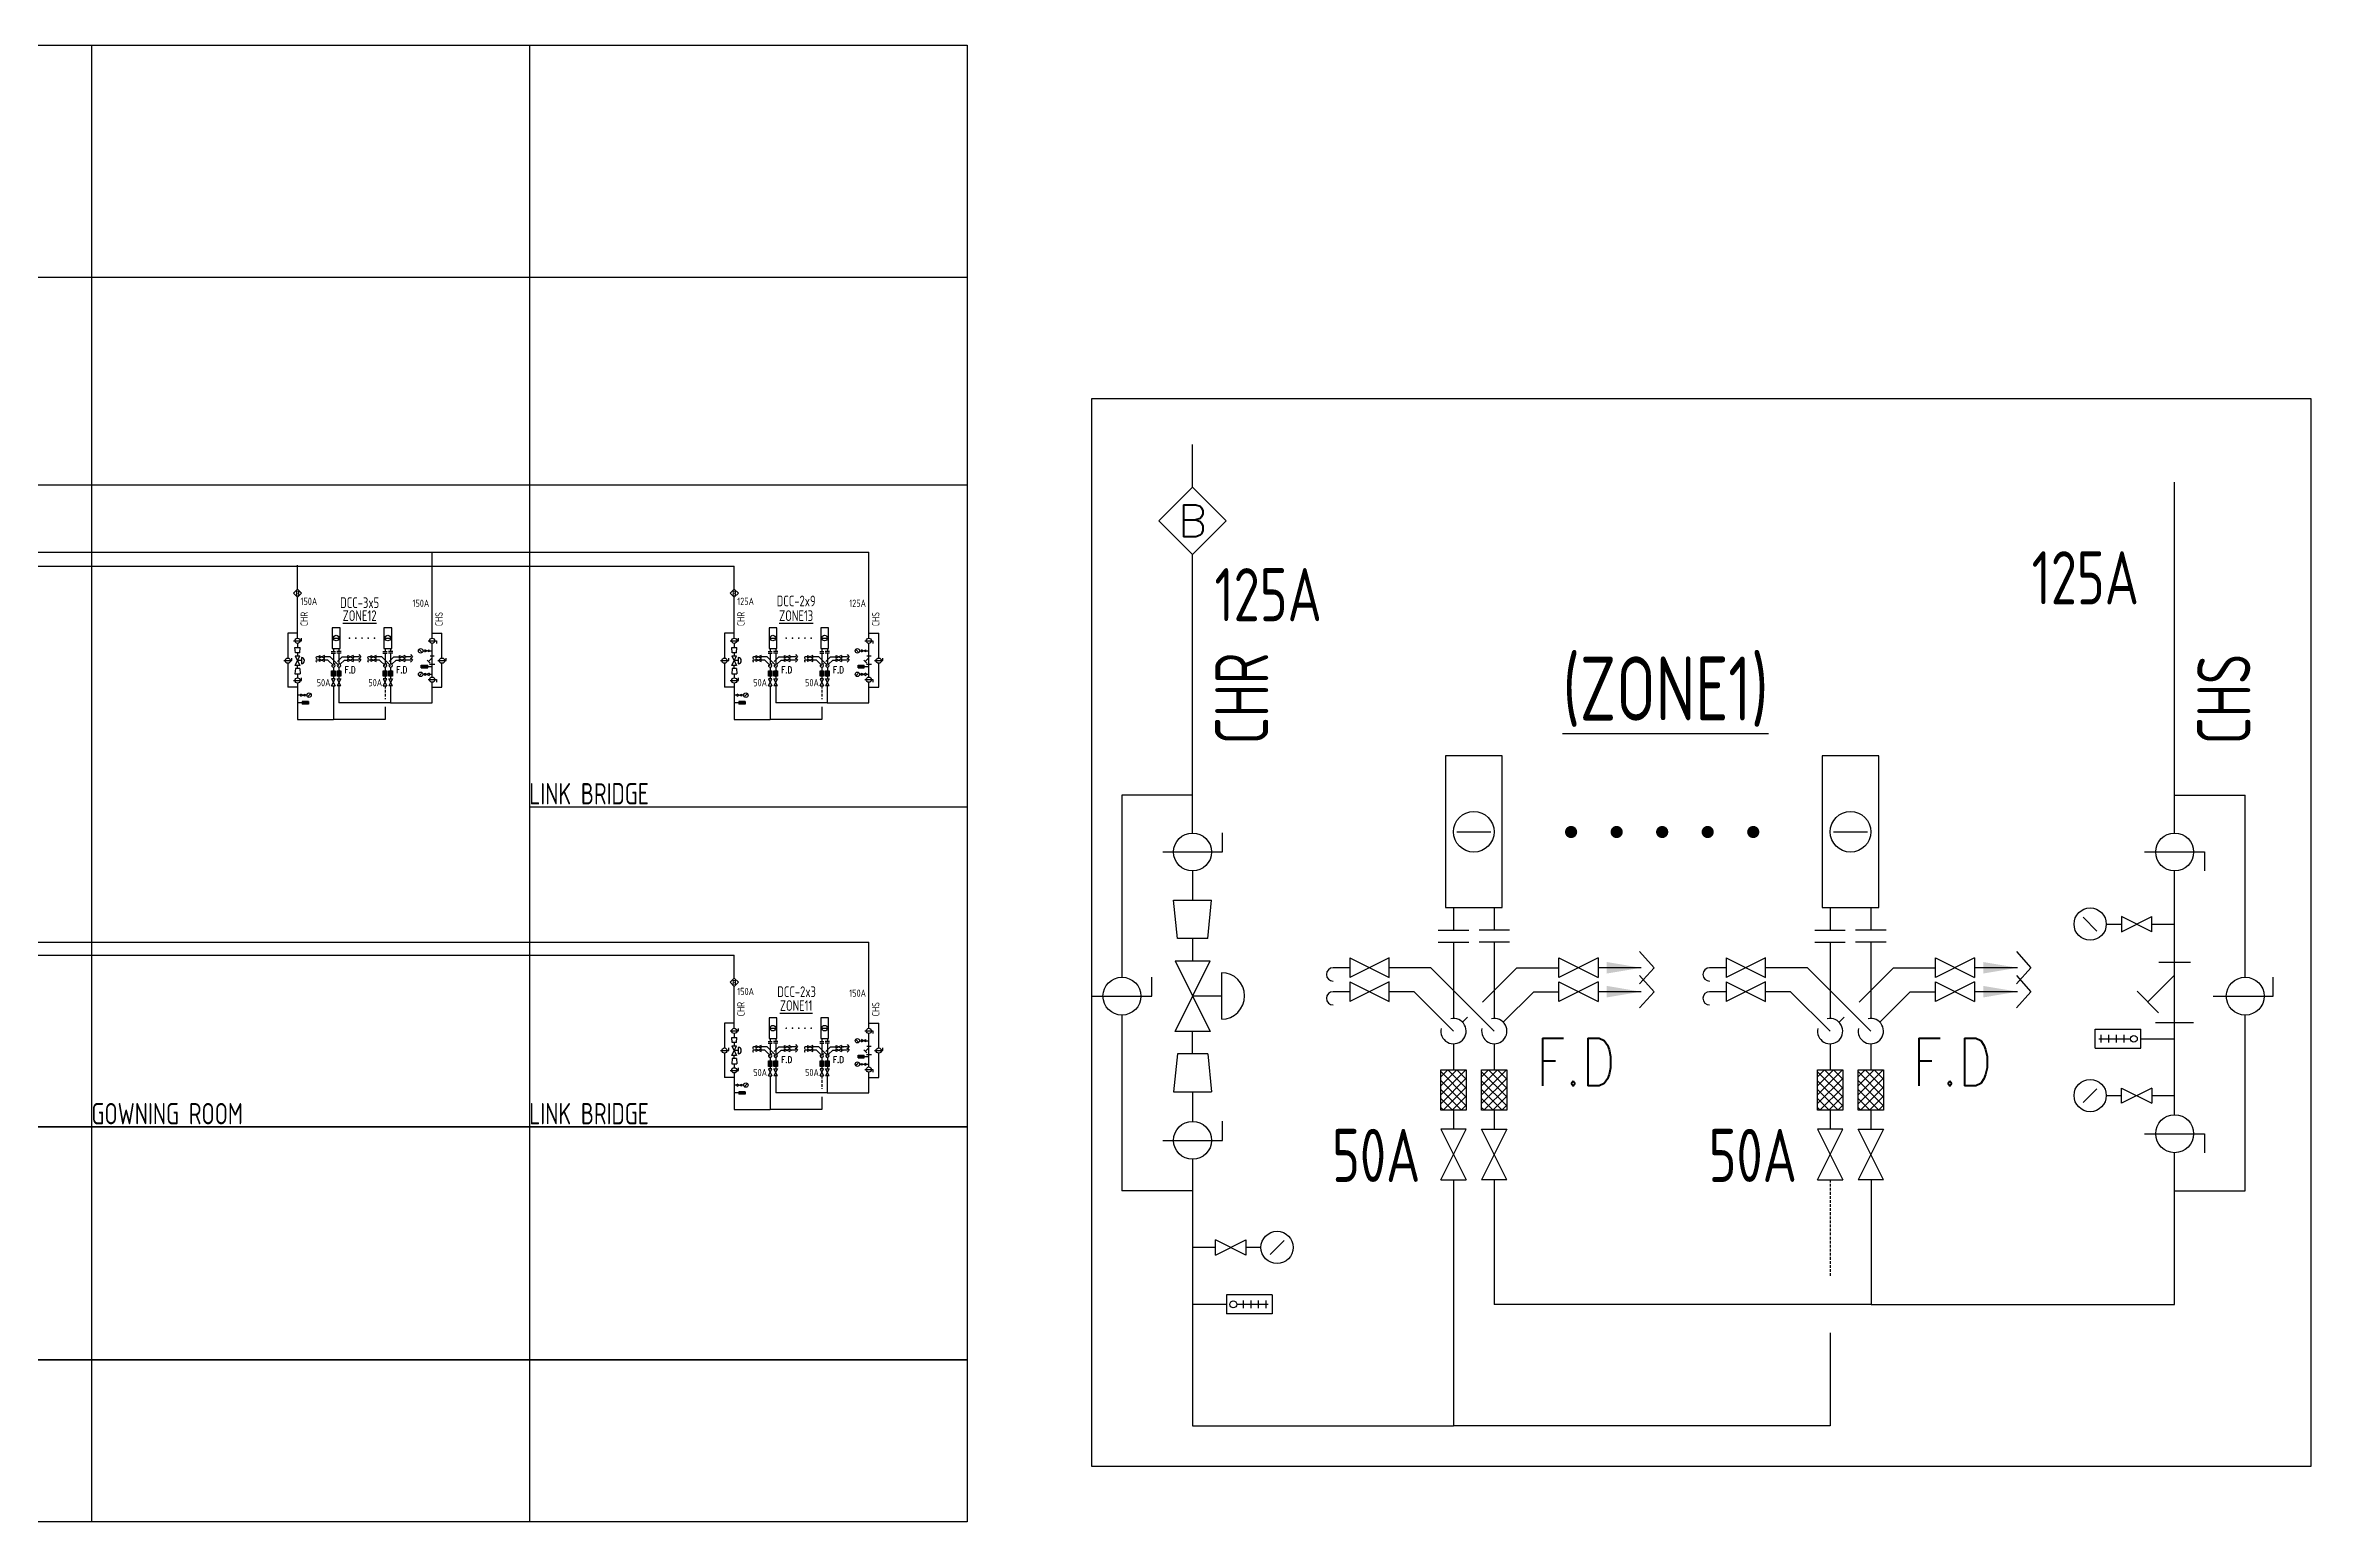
# Model space of a CAD drawing. Header units: millimetres. Extents: x 4930 to 7168, y 215 to 908.
# Drawn here: x 6106 to 7168, y 215 to 908 of the extents above; entities that cross this region are included whole.
import ezdxf
from ezdxf.enums import TextEntityAlignment as Align

# ---------------------------------------------------------------- set-up
doc = ezdxf.new("R2010")
doc.units = ezdxf.units.MM
doc.linetypes.add('HIDDEN', pattern=[9.525, 6.35, -3.175])
doc.linetypes.add('HIDDEN2', pattern=[0.1875, 0.125, -0.0625])
for name, color, linetype in [('0-CHR-中溫', 30, 'Continuous'), ('0-CHS-中溫', 3, 'Continuous'), ('A-DETL-01', 1, 'Continuous'), ('M-CEQPM-TEXT', 3, 'Continuous'), ('M-CPIPE-TEXT', 3, 'Continuous'), ('M-CPIPE-VAVE', 2, 'Continuous'), ('M-CWTR-PIPE', 130, 'Continuous'), ('M-HVAC-CMAH', 3, 'Continuous'), ('M-PIPE-CHWR20', 110, 'Continuous'), ('U-PCW-VALVE', 2, 'Continuous')]:
    doc.layers.add(name, color=color, linetype=linetype)
doc.styles.add('AA-TXT', font='isocp.shx', dxfattribs={"bigfont": 'chineset.shx'})
doc.styles.add('STDTEXT', font='simplex.shx', dxfattribs={"bigfont": 'china.shx'})

# ---------------------------------------------------------------- blocks, each defined once
blk = doc.blocks.new('DIM3')
blk.add_solid([(40, -6.7), (40, 6.7), (0, 0)])
blk = doc.blocks.new('DCC PIPE')
at = {"layer": 'U-PCW-VALVE'}
h = blk.add_hatch(dxfattribs=at)
h.set_pattern_fill('ANSI37', color=256, scale=2.66144, angle=90, style=0)
h.set_pattern_definition([(135, (188.80367, -130.49455), (-0.2352403, -0.2352403), []), (225, (188.80367, -130.49455), (0.2352403, -0.2352403), [])])
h.paths.add_polyline_path([(-0.67, 3.67), (-0.67, 5.8), (0.67, 5.8), (0.67, 3.67)])
h = blk.add_hatch(dxfattribs=at)
h.set_pattern_fill('ANSI37', color=256, scale=2.66144, angle=90, style=0)
h.set_pattern_definition([(135, (190.9487, -130.49455), (-0.2352403, -0.2352403), []), (225, (190.9487, -130.49455), (0.2352403, -0.2352403), [])])
h.paths.add_polyline_path([(1.48, 3.67), (1.48, 5.8), (2.81, 5.8), (2.81, 3.67)])
h = blk.add_hatch(dxfattribs=at)
h.set_pattern_fill('ANSI37', color=256, scale=2.66144, angle=90, style=0)
h.set_pattern_definition([(135, (208.65864, -130.49455), (-0.2352403, -0.2352403), []), (225, (208.65864, -130.49455), (0.2352403, -0.2352403), [])])
h.paths.add_polyline_path([(19.19, 3.67), (19.19, 5.8), (20.52, 5.8), (20.52, 3.67)])
h = blk.add_hatch(dxfattribs=at)
h.set_pattern_fill('ANSI37', color=256, scale=2.66144, angle=90, style=0)
h.set_pattern_definition([(135, (210.80367, -130.49455), (-0.2352403, -0.2352403), []), (225, (210.80367, -130.49455), (0.2352403, -0.2352403), [])])
h.paths.add_polyline_path([(21.33, 3.67), (21.33, 5.8), (22.67, 5.8), (22.67, 3.67)])
at = {"layer": '0-CHR-中溫', "ltscale": 1000}
for p, q in [((0, 12.53), (0, 8.51)), ((19.85, 12.53), (19.85, 8.51)), ((0, 7.18), (0, 5.8)), ((19.85, 7.18), (19.85, 5.8)), ((0, 3.67), (0, 2.67)), ((19.85, 3.67), (19.85, 2.67))]:
    blk.add_line(p, q, dxfattribs=at)
for centre in [(0, 7.84), (19.85, 7.84)]:
    blk.add_arc(centre, 0.667, 167.3219, 102.6781, dxfattribs=at)
at = {"layer": '0-CHS-中溫', "ltscale": 1000}
for p, q in [((2.15, 12.53), (2.15, 8.51)), ((22, 12.53), (22, 8.51)), ((2.15, 7.18), (2.15, 5.8)), ((22, 7.18), (22, 5.8)), ((2.15, 3.67), (2.15, 2.67)), ((22, 3.67), (22, 2.67))]:
    blk.add_line(p, q, dxfattribs=at)
for centre in [(2.15, 7.84), (22, 7.84)]:
    blk.add_arc(centre, 0.667, 167.3219, 102.6781, dxfattribs=at)
at = {"layer": 'M-CPIPE-VAVE'}
for p, q in [((9.81, 12.03), (10.58, 11.18)), ((29.67, 12.03), (30.44, 11.18)), ((-5.47, 11.18), (-6.35, 11.18)), ((-3.4, 11.7), (-5.47, 10.66)), ((-5.47, 11.7), (-3.4, 10.66)), ((-5.47, 11.7), (-5.47, 10.66)), ((-3.4, 10.66), (-3.4, 11.7)), ((-1.19, 11.18), (-3.4, 11.18)), ((2.15, 7.84), (-1.19, 11.18)), ((1.53, 9.37), (3.34, 11.18)), ((3.34, 11.18), (5.55, 11.18)), ((5.55, 10.66), (5.55, 11.7)), ((7.62, 11.7), (5.55, 10.66)), ((5.55, 11.7), (7.62, 10.66)), ((7.62, 11.7), (7.62, 10.66)), ((9.89, 11.18), (7.62, 11.18)), ((9.81, 10.33), (10.58, 11.18)), ((9.81, 10.77), (10.58, 9.92)), ((14.38, 11.18), (13.5, 11.18)), ((16.45, 11.7), (14.38, 10.66)), ((14.38, 11.7), (16.45, 10.66)), ((14.38, 11.7), (14.38, 10.66)), ((16.45, 10.66), (16.45, 11.7)), ((18.66, 11.18), (16.45, 11.18)), ((22, 7.84), (18.66, 11.18)), ((21.38, 9.37), (23.19, 11.18)), ((23.19, 11.18), (25.4, 11.18)), ((25.4, 10.66), (25.4, 11.7)), ((27.47, 11.7), (25.4, 10.66)), ((25.4, 11.7), (27.47, 10.66)), ((27.47, 11.7), (27.47, 10.66)), ((29.74, 11.18), (27.47, 11.18)), ((29.67, 10.33), (30.44, 11.18)), ((29.67, 10.77), (30.44, 9.92)), ((-5.47, 9.92), (-6.35, 9.92)), ((-3.4, 10.44), (-5.47, 9.41)), ((-5.47, 10.44), (-3.4, 9.41)), ((-5.47, 10.44), (-5.47, 9.41)), ((-3.4, 9.41), (-3.4, 10.44)), ((-2.08, 9.92), (-3.4, 9.92)), ((0, 7.84), (-2.08, 9.92)), ((2.62, 8.31), (4.23, 9.92)), ((4.23, 9.92), (5.55, 9.92)), ((5.55, 9.41), (5.55, 10.44)), ((7.62, 10.44), (5.55, 9.41)), ((5.55, 10.44), (7.62, 9.41)), ((7.62, 10.44), (7.62, 9.41)), ((9.89, 9.92), (7.62, 9.92)), ((9.81, 9.07), (10.58, 9.92)), ((14.38, 9.92), (13.5, 9.92)), ((16.45, 10.44), (14.38, 9.41)), ((14.38, 10.44), (16.45, 9.41)), ((14.38, 10.44), (14.38, 9.41)), ((16.45, 9.41), (16.45, 10.44)), ((17.77, 9.92), (16.45, 9.92)), ((19.85, 7.84), (17.77, 9.92)), ((22.47, 8.31), (24.08, 9.92)), ((24.08, 9.92), (25.4, 9.92)), ((25.4, 9.41), (25.4, 10.44)), ((27.47, 10.44), (25.4, 9.41)), ((25.4, 10.44), (27.47, 9.41)), ((27.47, 10.44), (27.47, 9.41)), ((29.74, 9.92), (27.47, 9.92)), ((29.67, 9.07), (30.44, 9.92)), ((0.47, 8.31), (0.74, 8.58)), ((20.33, 8.31), (20.59, 8.58))]:
    blk.add_line(p, q, dxfattribs=at)
for centre in [(-6.35, 10.83), (13.5, 10.83), (-6.35, 9.57), (13.5, 9.57)]:
    blk.add_arc(centre, 0.35, 90, 270, dxfattribs=at)
at = {"layer": 'M-CWTR-PIPE'}
for p, q in [((0.18, 18.35), (1.96, 18.35)), ((20.04, 18.35), (21.82, 18.35)), ((0, 14.35), (0, 13.17)), ((2.15, 14.35), (2.15, 13.17)), ((19.85, 14.35), (19.85, 13.17)), ((22, 14.35), (22, 13.17)), ((-0.8, 13.17), (0.8, 13.17)), ((2.95, 13.17), (1.35, 13.17)), ((19.05, 13.17), (20.65, 13.17)), ((22.8, 13.17), (21.2, 13.17))]:
    blk.add_line(p, q, dxfattribs=at)
for points in [[(2.57, 14.35), (2.57, 22.35), (-0.43, 22.35), (-0.43, 14.35)], [(22.43, 14.35), (22.43, 22.35), (19.43, 22.35), (19.43, 14.35)]]:
    blk.add_lwpolyline(points, close=True, dxfattribs=at)
for centre in [(1.07, 18.35), (20.93, 18.35)]:
    blk.add_circle(centre, 1.07, dxfattribs=at)
at = {"layer": 'M-HVAC-CMAH', "const_width": 0.32}
for points in [[(6.36, 18.34, 1), (6.04, 18.34, 1)], [(8.76, 18.34, 1), (8.44, 18.34, 1)], [(11.16, 18.34, 1), (10.84, 18.34, 1)], [(13.56, 18.34, 1), (13.24, 18.34, 1)], [(15.96, 18.34, 1), (15.64, 18.34, 1)]]:
    blk.add_lwpolyline(points, format="xyb", close=True, dxfattribs=at)
at = {"layer": 'U-PCW-VALVE'}
for p, q in [((-0.8, 12.53), (0.8, 12.53)), ((2.95, 12.53), (1.35, 12.53)), ((19.05, 12.53), (20.65, 12.53)), ((22.8, 12.53), (21.2, 12.53)), ((-0.67, 5.8), (0.67, 5.8)), ((-0.67, 3.67), (-0.67, 5.8)), ((0.67, 5.8), (0.67, 3.67)), ((1.48, 5.8), (2.81, 5.8)), ((1.48, 3.67), (1.48, 5.8)), ((2.81, 5.8), (2.81, 3.67)), ((19.19, 5.8), (20.52, 5.8)), ((19.19, 3.67), (19.19, 5.8)), ((20.52, 5.8), (20.52, 3.67)), ((21.33, 5.8), (22.67, 5.8)), ((21.33, 3.67), (21.33, 5.8)), ((22.67, 5.8), (22.67, 3.67)), ((0.67, 3.67), (-0.67, 3.67)), ((2.81, 3.67), (1.48, 3.67)), ((20.52, 3.67), (19.19, 3.67)), ((22.67, 3.67), (21.33, 3.67)), ((0.67, 2.67), (-0.67, 2.67)), ((-0.67, 0), (0.67, 2.67)), ((-0.67, 2.67), (0.67, 0)), ((1.48, 2.67), (2.81, 2.67)), ((2.81, 2.67), (1.48, 0)), ((2.81, 0), (1.48, 2.67)), ((20.52, 2.67), (19.19, 2.67)), ((19.19, 2.67), (20.52, 0)), ((19.19, 0), (20.52, 2.67)), ((21.33, 2.67), (22.67, 2.67)), ((22.67, 0), (21.33, 2.67)), ((22.67, 2.67), (21.33, 0)), ((-0.67, 0), (0.67, 0)), ((2.81, 0), (1.48, 0)), ((19.19, 0), (20.52, 0)), ((22.67, 0), (21.33, 0))]:
    blk.add_line(p, q, dxfattribs=at)
at = {"layer": 'M-CPIPE-VAVE', "linetype": 'HIDDEN2', "xscale": -0.04545454545450411, "yscale": 0.04545454545450411, "zscale": 0.045454545454545}
for p in [(9.89, 11.18), (29.74, 11.18), (9.89, 9.92), (29.74, 9.92)]:
    blk.add_blockref('DIM3', p, dxfattribs=at)

msp = doc.modelspace()

# ---------------------------------------------------------------- linework, layer by layer
msp.add_lwpolyline([(6596.4, 742), (7167.7, 742), (7167.7, 241.2), (6596.4, 241.2)], close=True)
at = {"layer": '0-CHR-中溫', "ltscale": 1000}
for p, q in [((6643.6, 700.5), (6643.6, 720.5)), ((6643.6, 538), (6643.6, 668.9)), ((5183, 663.4), (6428.8, 663.4)), ((6224.1, 652.6), (6224.1, 663.9)), ((6428.8, 652.6), (6428.8, 663.4)), ((6224.1, 629.5), (6224.1, 648.8)), ((6428.8, 629.5), (6428.8, 648.8)), ((6219.5, 632), (6219.5, 620.3)), ((6224.1, 632), (6219.5, 632)), ((6224.1, 627.1), (6224.1, 625.3)), ((6424.2, 632), (6424.2, 620.3)), ((6428.8, 632), (6424.2, 632)), ((6428.8, 627.1), (6428.8, 625.3)), ((6219.5, 617.9), (6219.5, 606.6)), ((6224.1, 622.8), (6224.1, 621.4)), ((6224.1, 615.4), (6224.1, 616.8)), ((6424.2, 617.9), (6424.2, 606.6)), ((6428.8, 622.8), (6428.8, 621.4)), ((6428.8, 615.4), (6428.8, 616.8)), ((6224.1, 606.6), (6219.5, 606.6)), ((6224.1, 612.9), (6224.1, 611)), ((6224.1, 608.6), (6224.1, 591.5)), ((6240.9, 607.3), (6240.9, 591.5)), ((6428.8, 606.6), (6424.2, 606.6)), ((6428.8, 612.9), (6428.8, 611)), ((6428.8, 608.6), (6428.8, 591.5)), ((6445.6, 607.3), (6445.6, 591.5)), ((6265.1, 597.4), (6265.1, 591.5)), ((6469.8, 597.4), (6469.8, 591.5)), ((6224.1, 591.5), (6240.9, 591.5)), ((6265.1, 591.5), (6240.9, 591.5)), ((6428.8, 591.5), (6445.6, 591.5)), ((6469.8, 591.5), (6445.6, 591.5)), ((6610.5, 556.1), (6610.5, 470.7)), ((6643.6, 556.1), (6610.5, 556.1)), ((6643.6, 520.5), (6643.6, 506.8)), ((6643.6, 488.9), (6643.6, 478.3)), ((5164, 481.1), (6428.8, 481)), ((6428.8, 470.3), (6428.8, 481)), ((6428.8, 446.7), (6428.8, 466.4)), ((6424.2, 449.2), (6424.2, 437.5)), ((6428.8, 449.2), (6424.2, 449.2)), ((6610.5, 452.9), (6610.5, 370.6)), ((6428.8, 444.3), (6428.8, 442.4)), ((6428.8, 440), (6428.8, 438.5)), ((6643.6, 434.7), (6643.6, 445.3)), ((6424.2, 435), (6424.2, 423.7)), ((6428.8, 432.5), (6428.8, 434)), ((6428.8, 430.1), (6428.8, 428.2)), ((6428.8, 425.8), (6428.8, 408.6)), ((6428.8, 423.7), (6424.2, 423.7)), ((6445.6, 424.4), (6445.6, 408.6)), ((6469.8, 414.6), (6469.8, 408.6)), ((6643.6, 416.9), (6643.6, 403.1)), ((6428.8, 408.6), (6445.6, 408.6)), ((6469.8, 408.6), (6445.6, 408.6)), ((6643.6, 385.4), (6643.6, 260.4)), ((6765.9, 375.7), (6765.9, 260.4)), ((6643.6, 370.6), (6610.5, 370.6)), ((6942.5, 303.9), (6942.5, 260.4)), ((6643.6, 260.4), (6765.9, 260.4)), ((6942.5, 260.4), (6765.9, 260.4))]:
    msp.add_line(p, q, dxfattribs=at)
at = {"layer": '0-CHR-中溫'}
for p, q in [((6627.8, 684.7), (6643.6, 700.5)), ((6643.6, 700.5), (6659.4, 684.7)), ((6627.8, 684.7), (6643.6, 668.9)), ((6659.4, 684.7), (6643.6, 668.9)), ((6222.2, 650.7), (6224.1, 652.6)), ((6222.2, 650.7), (6224.1, 648.8)), ((6224.1, 652.6), (6226, 650.7)), ((6226, 650.7), (6224.1, 648.8)), ((6426.9, 650.7), (6428.8, 652.6)), ((6426.9, 650.7), (6428.8, 648.8)), ((6428.8, 652.6), (6430.7, 650.7)), ((6430.7, 650.7), (6428.8, 648.8)), ((6426.9, 468.3), (6428.8, 470.3)), ((6426.9, 468.3), (6428.8, 466.4)), ((6428.8, 470.3), (6430.7, 468.3)), ((6430.7, 468.3), (6428.8, 466.4))]:
    msp.add_line(p, q, dxfattribs=at)
at = {"layer": '0-CHS-中溫', "ltscale": 1000}
for p, q in [((7103.9, 538.3), (7103.9, 702.8)), ((5173.4, 669.9), (6491.9, 669.9)), ((6287.2, 629.6), (6287.2, 669.9)), ((6491.9, 629.6), (6491.9, 669.9)), ((6287.2, 632), (6291.8, 632)), ((6287.2, 611.5), (6287.2, 627.1)), ((6291.8, 620.3), (6291.8, 632)), ((6491.9, 632), (6496.5, 632)), ((6491.9, 611.5), (6491.9, 627.1)), ((6496.5, 620.3), (6496.5, 632)), ((6291.8, 606.6), (6291.8, 617.9)), ((6496.5, 606.6), (6496.5, 617.9)), ((6243.5, 607.3), (6243.5, 599.3)), ((6267.7, 607.3), (6267.7, 599.3)), ((6287.2, 599.3), (6287.2, 609)), ((6287.2, 606.6), (6291.8, 606.6)), ((6448.2, 607.3), (6448.2, 599.3)), ((6472.4, 607.3), (6472.4, 599.3)), ((6491.9, 599.3), (6491.9, 609)), ((6491.9, 606.6), (6496.5, 606.6)), ((6267.7, 599.3), (6243.5, 599.3)), ((6267.7, 599.3), (6287.2, 599.3)), ((6472.4, 599.3), (6448.2, 599.3)), ((6472.4, 599.3), (6491.9, 599.3)), ((7103.9, 556.1), (7137, 556.1)), ((7137, 470.7), (7137, 556.1)), ((7103.9, 406.2), (7103.9, 520.5)), ((5085.4, 487.1), (6491.9, 487.1)), ((6491.9, 446.7), (6491.9, 487.1)), ((6491.9, 449.2), (6496.5, 449.2)), ((6496.5, 437.5), (6496.5, 449.2)), ((7137, 370.6), (7137, 452.9)), ((6491.9, 428.6), (6491.9, 444.3)), ((6491.9, 416.4), (6491.9, 426.2)), ((6496.5, 423.7), (6496.5, 435)), ((6448.2, 424.4), (6448.2, 416.4)), ((6472.4, 416.4), (6448.2, 416.4)), ((6472.4, 424.4), (6472.4, 416.4)), ((6472.4, 416.4), (6491.9, 416.4)), ((6491.9, 423.7), (6496.5, 423.7)), ((7103.9, 317.3), (7103.9, 388.4)), ((6785, 375.7), (6785, 317.3)), ((6961.6, 375.7), (6961.6, 317.3)), ((7103.9, 370.6), (7137, 370.6)), ((6961.6, 317.3), (6785, 317.3)), ((6961.6, 317.3), (7103.9, 317.3))]:
    msp.add_line(p, q, dxfattribs=at)
at = {"layer": 'A-DETL-01', "linetype": 'Continuous'}
for p, q in [((5155.8, 907.6), (6538, 907.6)), ((6127.6, 907.6), (6127.6, 215.4)), ((6332.8, 907.6), (6332.8, 215.4)), ((6538, 907.6), (6538, 215.4)), ((5154.3, 798.9), (6538, 798.9)), ((5154.2, 701.6), (6538, 701.6)), ((6332.8, 550.6), (6538, 550.6)), ((5153.6, 400.6), (6538, 400.6)), ((6538, 400.6), (5253.3, 400.6)), ((5154.6, 291.3), (6538, 291.3)), ((6538, 291.3), (5252.9, 291.3)), ((6538, 215.4), (5252.9, 215.4))]:
    msp.add_line(p, q, dxfattribs=at)
at = {"layer": 'M-PIPE-CHWR20', "ltscale": 0.1}
for p, q in [((6223.1, 622.8), (6222.9, 625.3)), ((6222.9, 625.3), (6225.3, 625.3)), ((6225.1, 622.8), (6223.1, 622.8)), ((6225.1, 622.8), (6225.3, 625.3)), ((6427.8, 622.8), (6427.6, 625.3)), ((6427.6, 625.3), (6430, 625.3)), ((6429.8, 622.8), (6427.8, 622.8)), ((6429.8, 622.8), (6430, 625.3)), ((6223.1, 615.4), (6222.9, 612.9)), ((6222.9, 612.9), (6225.3, 612.9)), ((6225.1, 615.4), (6223.1, 615.4)), ((6225.1, 615.4), (6225.3, 612.9)), ((6427.8, 615.4), (6427.6, 612.9)), ((6427.6, 612.9), (6430, 612.9)), ((6429.8, 615.4), (6427.8, 615.4)), ((6429.8, 615.4), (6430, 612.9)), ((6636.5, 488.9), (6634.7, 506.8)), ((6634.7, 506.8), (6652.5, 506.8)), ((6650.7, 488.9), (6652.5, 506.8)), ((6650.7, 488.9), (6636.5, 488.9)), ((6427.8, 440), (6427.6, 442.4)), ((6427.6, 442.4), (6430, 442.4)), ((6429.8, 440), (6427.8, 440)), ((6429.8, 440), (6430, 442.4)), ((6427.8, 432.5), (6427.6, 430.1)), ((6427.6, 430.1), (6430, 430.1)), ((6429.8, 432.5), (6427.8, 432.5)), ((6429.8, 432.5), (6430, 430.1)), ((6636.5, 434.7), (6634.7, 416.9)), ((6650.7, 434.7), (6636.5, 434.7)), ((6650.7, 434.7), (6652.5, 416.9)), ((6634.7, 416.9), (6652.5, 416.9))]:
    msp.add_line(p, q, dxfattribs=at)
at = {"layer": 'M-PIPE-CHWR20', "linetype": 'HIDDEN', "ltscale": 0.2}
for p, q in [((6265.1, 607.3), (6265.1, 601.1)), ((6469.8, 607.3), (6469.8, 601.1)), ((6469.8, 424.4), (6469.8, 418.3)), ((6942.5, 375.7), (6942.5, 330.6))]:
    msp.add_line(p, q, dxfattribs=at)
at = {"layer": 'U-PCW-VALVE'}
for p, q in [((6222.2, 628.4), (6226, 628.4)), ((6226, 628.4), (6226, 629.6)), ((6285.3, 628.4), (6289.2, 628.4)), ((6289.2, 628.4), (6289.2, 627.1)), ((6426.9, 628.4), (6430.7, 628.4)), ((6430.7, 628.4), (6430.7, 629.6)), ((6490, 628.4), (6493.8, 628.4)), ((6493.8, 628.4), (6493.8, 627.1)), ((6217.6, 619.1), (6221.5, 619.1)), ((6221.5, 619.1), (6221.5, 620.3)), ((6223, 621.4), (6225.2, 621.4)), ((6223, 616.8), (6225.2, 621.4)), ((6223, 621.4), (6225.2, 616.8)), ((6225.2, 616.8), (6223, 616.8)), ((6225.9, 619.1), (6224.1, 619.1)), ((6225.9, 620.6), (6225.9, 617.6)), ((6282.2, 623.3), (6281.3, 624.2)), ((6282.1, 615.7), (6282.1, 617)), ((6282.1, 615.7), (6282.1, 617)), ((6282.1, 617), (6285.1, 617)), ((6282.1, 617), (6285.1, 617)), ((6282.4, 616.4), (6284.4, 616.4)), ((6282.4, 616.4), (6284.4, 616.4)), ((6282.5, 616.1), (6282.5, 616.6)), ((6282.5, 616.1), (6282.5, 616.6)), ((6282.8, 623.7), (6283.8, 623.7)), ((6283, 616.1), (6283, 616.6)), ((6283, 616.1), (6283, 616.6)), ((6283.5, 616.1), (6283.5, 616.6)), ((6283.5, 616.1), (6283.5, 616.6)), ((6283.8, 624.2), (6283.8, 623.2)), ((6285.8, 623.2), (6283.8, 624.2)), ((6283.8, 623.2), (6285.8, 624.2)), ((6284, 616.1), (6284, 616.6)), ((6284, 616.1), (6284, 616.6)), ((6284.8, 619.4), (6286.2, 618)), ((6284.8, 619.4), (6286.2, 618)), ((6285.1, 615.7), (6285.1, 617)), ((6285.1, 615.7), (6285.1, 617)), ((6285.1, 616.4), (6287.2, 616.4)), ((6285.1, 616.4), (6287.2, 616.4)), ((6287.2, 620.4), (6285.5, 618.7)), ((6285.8, 623.2), (6285.8, 624.2)), ((6285.8, 623.7), (6287.2, 623.7)), ((6286, 617.4), (6288.4, 617.4)), ((6286.2, 621.3), (6288.2, 621.3)), ((6286.2, 617.4), (6288.2, 617.4)), ((6289.8, 619.1), (6293.7, 619.1)), ((6293.7, 619.1), (6293.7, 620.3)), ((6422.3, 619.1), (6426.2, 619.1)), ((6426.2, 619.1), (6426.2, 620.3)), ((6427.6, 621.4), (6429.9, 621.4)), ((6427.6, 616.8), (6429.9, 621.4)), ((6427.6, 621.4), (6429.9, 616.8)), ((6429.9, 616.8), (6427.6, 616.8)), ((6430.6, 619.1), (6428.8, 619.1)), ((6430.6, 620.6), (6430.6, 617.6)), ((6486.9, 623.3), (6486, 624.2)), ((6486.8, 615.7), (6486.8, 617)), ((6486.8, 615.7), (6486.8, 617)), ((6486.8, 617), (6489.7, 617)), ((6486.8, 617), (6489.7, 617)), ((6487.1, 616.4), (6489.1, 616.4)), ((6487.1, 616.4), (6489.1, 616.4)), ((6487.2, 616.1), (6487.2, 616.6)), ((6487.2, 616.1), (6487.2, 616.6)), ((6487.5, 623.7), (6488.5, 623.7)), ((6487.7, 616.1), (6487.7, 616.6)), ((6487.7, 616.1), (6487.7, 616.6)), ((6488.2, 616.1), (6488.2, 616.6)), ((6488.2, 616.1), (6488.2, 616.6)), ((6488.5, 624.2), (6488.5, 623.2)), ((6490.4, 623.2), (6488.5, 624.2)), ((6488.5, 623.2), (6490.4, 624.2)), ((6488.7, 616.1), (6488.7, 616.6)), ((6488.7, 616.1), (6488.7, 616.6)), ((6489.5, 619.4), (6490.9, 618)), ((6489.5, 619.4), (6490.9, 618)), ((6489.7, 615.7), (6489.7, 617)), ((6489.7, 615.7), (6489.7, 617)), ((6489.7, 616.4), (6491.9, 616.4)), ((6489.7, 616.4), (6491.9, 616.4)), ((6491.9, 620.4), (6490.2, 618.7)), ((6490.4, 623.2), (6490.4, 624.2)), ((6490.4, 623.7), (6491.9, 623.7)), ((6490.7, 617.4), (6493.1, 617.4)), ((6490.9, 621.3), (6492.9, 621.3)), ((6490.9, 617.4), (6492.9, 617.4)), ((6494.5, 619.1), (6498.4, 619.1)), ((6498.4, 619.1), (6498.4, 620.3)), ((6222.2, 609.8), (6226, 609.8)), ((6226, 609.8), (6226, 611)), ((6282.2, 613.1), (6281.3, 612.2)), ((6282.1, 615.7), (6285.1, 615.7)), ((6282.1, 615.7), (6285.1, 615.7)), ((6282.8, 612.7), (6283.8, 612.7)), ((6283.8, 612.2), (6283.8, 613.2)), ((6285.8, 613.2), (6283.8, 612.2)), ((6283.8, 613.2), (6285.8, 612.2)), ((6285.3, 610.2), (6289.2, 610.2)), ((6285.8, 613.2), (6285.8, 612.2)), ((6285.8, 612.7), (6287.2, 612.7)), ((6289.2, 610.2), (6289.2, 609)), ((6426.9, 609.8), (6430.7, 609.8)), ((6430.7, 609.8), (6430.7, 611)), ((6486.9, 613.1), (6486, 612.2)), ((6486.8, 615.7), (6489.7, 615.7)), ((6486.8, 615.7), (6489.7, 615.7)), ((6487.5, 612.7), (6488.5, 612.7)), ((6488.5, 612.2), (6488.5, 613.2)), ((6490.4, 613.2), (6488.5, 612.2)), ((6488.5, 613.2), (6490.4, 612.2)), ((6490, 610.2), (6493.8, 610.2)), ((6490.4, 613.2), (6490.4, 612.2)), ((6490.4, 612.7), (6491.9, 612.7)), ((6493.8, 610.2), (6493.8, 609)), ((6225.6, 602.9), (6224.1, 602.9)), ((6226.3, 599.3), (6224.1, 599.3)), ((6226.3, 599.3), (6224.1, 599.3)), ((6225.6, 602.4), (6225.6, 603.4)), ((6225.6, 602.4), (6227.5, 603.4)), ((6227.5, 602.4), (6225.6, 603.4)), ((6226.3, 599.9), (6226.3, 598.7)), ((6226.3, 599.9), (6226.3, 598.7)), ((6229.2, 599.9), (6226.3, 599.9)), ((6229.2, 599.9), (6226.3, 599.9)), ((6229.2, 598.7), (6226.3, 598.7)), ((6229.2, 598.7), (6226.3, 598.7)), ((6229, 599.3), (6226.9, 599.3)), ((6229, 599.3), (6226.9, 599.3)), ((6227.3, 599.5), (6227.3, 599)), ((6227.3, 599.5), (6227.3, 599)), ((6227.5, 603.4), (6227.5, 602.4)), ((6228.5, 602.9), (6227.5, 602.9)), ((6227.8, 599.5), (6227.8, 599)), ((6227.8, 599.5), (6227.8, 599)), ((6228.3, 599.5), (6228.3, 599)), ((6228.3, 599.5), (6228.3, 599)), ((6228.8, 599.5), (6228.8, 599)), ((6228.8, 599.5), (6228.8, 599)), ((6229.1, 602.5), (6230, 603.4)), ((6229.2, 599.9), (6229.2, 598.7)), ((6229.2, 599.9), (6229.2, 598.7)), ((6430.2, 602.9), (6428.8, 602.9)), ((6431, 599.3), (6428.8, 599.3)), ((6431, 599.3), (6428.8, 599.3)), ((6430.2, 602.4), (6430.2, 603.4)), ((6430.2, 602.4), (6432.2, 603.4)), ((6432.2, 602.4), (6430.2, 603.4)), ((6431, 599.9), (6431, 598.7)), ((6431, 599.9), (6431, 598.7)), ((6433.9, 599.9), (6431, 599.9)), ((6433.9, 599.9), (6431, 599.9)), ((6433.9, 598.7), (6431, 598.7)), ((6433.9, 598.7), (6431, 598.7)), ((6433.6, 599.3), (6431.6, 599.3)), ((6433.6, 599.3), (6431.6, 599.3)), ((6432, 599.5), (6432, 599)), ((6432, 599.5), (6432, 599)), ((6432.2, 603.4), (6432.2, 602.4)), ((6433.2, 602.9), (6432.2, 602.9)), ((6432.5, 599.5), (6432.5, 599)), ((6432.5, 599.5), (6432.5, 599)), ((6433, 599.5), (6433, 599)), ((6433, 599.5), (6433, 599)), ((6433.5, 599.5), (6433.5, 599)), ((6433.5, 599.5), (6433.5, 599)), ((6433.8, 602.5), (6434.7, 603.4)), ((6433.9, 599.9), (6433.9, 598.7)), ((6433.9, 599.9), (6433.9, 598.7)), ((6657.7, 529.4), (6657.7, 538.3)), ((6629.6, 529.4), (6657.7, 529.4)), ((7089.8, 529.4), (7117.9, 529.4)), ((7117.9, 529.4), (7117.9, 520.5)), ((7079, 499.2), (7079, 492)), ((7093.2, 492), (7079, 499.2)), ((7079, 492), (7093.2, 499.2)), ((7093.2, 492), (7093.2, 499.2)), ((7067.5, 492.3), (7061, 498.9)), ((7071.8, 495.6), (7079, 495.6)), ((7093.2, 495.6), (7103.9, 495.6)), ((6635.4, 478.3), (6651.8, 478.3)), ((6635.4, 445.3), (6651.8, 478.3)), ((6635.4, 478.3), (6651.8, 445.3)), ((7096.5, 477.8), (7111.3, 477.8)), ((6624.5, 461.8), (6624.5, 470.7)), ((6657.1, 472.7), (6657.1, 451.2)), ((7103.9, 471.7), (7091.3, 459.1)), ((7150.1, 461.8), (7150.1, 470.7)), ((6596.4, 461.8), (6624.5, 461.8)), ((6657.1, 461.8), (6643.6, 461.8)), ((7086.3, 464.1), (7096.3, 454)), ((7086.3, 464.1), (7096.3, 454)), ((7122, 461.8), (7150.1, 461.8)), ((6430.7, 445.5), (6430.7, 446.7)), ((7066.6, 437.4), (7066.6, 446.3)), ((7066.6, 437.4), (7066.6, 446.3)), ((7066.6, 446.3), (7088, 446.3)), ((7066.6, 446.3), (7088, 446.3)), ((7088, 437.4), (7088, 446.3)), ((7088, 437.4), (7088, 446.3)), ((7095, 449.4), (7112.8, 449.4)), ((7096.5, 449.4), (7111.3, 449.4)), ((6422.3, 436.3), (6426.2, 436.3)), ((6426.2, 436.3), (6426.2, 437.5)), ((6426.9, 445.5), (6430.7, 445.5)), ((6427.6, 438.5), (6429.9, 438.5)), ((6427.6, 434), (6429.9, 438.5)), ((6427.6, 438.5), (6429.9, 434)), ((6430.6, 436.3), (6428.8, 436.3)), ((6430.6, 437.8), (6430.6, 434.8)), ((6486.9, 440.4), (6486, 441.3)), ((6487.5, 440.9), (6488.5, 440.9)), ((6488.5, 441.4), (6488.5, 440.4)), ((6490.4, 440.4), (6488.5, 441.4)), ((6488.5, 440.4), (6490.4, 441.4)), ((6489.5, 436.6), (6490.9, 435.2)), ((6489.5, 436.6), (6490.9, 435.2)), ((6490, 445.5), (6493.8, 445.5)), ((6491.9, 437.6), (6490.2, 435.9)), ((6490.4, 440.4), (6490.4, 441.4)), ((6490.4, 440.9), (6491.9, 440.9)), ((6490.9, 438.4), (6492.9, 438.4)), ((6493.8, 445.5), (6493.8, 444.3)), ((6494.5, 436.3), (6498.4, 436.3)), ((6498.4, 436.3), (6498.4, 437.5)), ((6651.8, 445.3), (6635.4, 445.3)), ((7066.6, 437.4), (7088, 437.4)), ((7066.6, 437.4), (7088, 437.4)), ((7068.4, 441.8), (7083.2, 441.8)), ((7068.4, 441.8), (7083.2, 441.8)), ((7069.5, 440), (7069.5, 443.6)), ((7069.5, 440), (7069.5, 443.6)), ((7073.1, 440), (7073.1, 443.6)), ((7073.1, 440), (7073.1, 443.6)), ((7076.6, 440), (7076.6, 443.6)), ((7076.6, 440), (7076.6, 443.6)), ((7080.2, 440), (7080.2, 443.6)), ((7080.2, 440), (7080.2, 443.6)), ((7088, 441.8), (7103.9, 441.8)), ((7088, 441.8), (7103.9, 441.8)), ((6426.9, 427), (6430.7, 427)), ((6429.9, 434), (6427.6, 434)), ((6430.7, 427), (6430.7, 428.2)), ((6486.9, 430.3), (6486, 429.4)), ((6486.8, 432.9), (6486.8, 434.1)), ((6486.8, 432.9), (6486.8, 434.1)), ((6486.8, 434.1), (6489.7, 434.1)), ((6486.8, 434.1), (6489.7, 434.1)), ((6486.8, 432.9), (6489.7, 432.9)), ((6486.8, 432.9), (6489.7, 432.9)), ((6487.1, 433.5), (6489.1, 433.5)), ((6487.1, 433.5), (6489.1, 433.5)), ((6487.2, 433.3), (6487.2, 433.8)), ((6487.2, 433.3), (6487.2, 433.8)), ((6487.5, 429.9), (6488.5, 429.9)), ((6487.7, 433.3), (6487.7, 433.8)), ((6487.7, 433.3), (6487.7, 433.8)), ((6488.2, 433.3), (6488.2, 433.8)), ((6488.2, 433.3), (6488.2, 433.8)), ((6488.5, 429.4), (6488.5, 430.3)), ((6490.4, 430.3), (6488.5, 429.4)), ((6488.5, 430.3), (6490.4, 429.4)), ((6488.7, 433.3), (6488.7, 433.8)), ((6488.7, 433.3), (6488.7, 433.8)), ((6489.7, 432.9), (6489.7, 434.1)), ((6489.7, 432.9), (6489.7, 434.1)), ((6489.7, 433.5), (6491.9, 433.5)), ((6489.7, 433.5), (6491.9, 433.5)), ((6490, 427.4), (6493.8, 427.4)), ((6490.4, 430.3), (6490.4, 429.4)), ((6490.4, 429.9), (6491.9, 429.9)), ((6490.7, 434.5), (6493.1, 434.5)), ((6490.9, 434.5), (6492.9, 434.5)), ((6493.8, 427.4), (6493.8, 426.2)), ((6430.2, 420.1), (6428.8, 420.1)), ((6431, 416.4), (6428.8, 416.4)), ((6431, 416.4), (6428.8, 416.4)), ((6430.2, 419.6), (6430.2, 420.6)), ((6430.2, 419.6), (6432.2, 420.6)), ((6432.2, 419.6), (6430.2, 420.6)), ((6431, 417), (6431, 415.8)), ((6431, 417), (6431, 415.8)), ((6433.9, 417), (6431, 417)), ((6433.9, 417), (6431, 417)), ((6433.9, 415.8), (6431, 415.8)), ((6433.9, 415.8), (6431, 415.8)), ((6433.6, 416.4), (6431.6, 416.4)), ((6433.6, 416.4), (6431.6, 416.4)), ((6432, 416.7), (6432, 416.2)), ((6432, 416.7), (6432, 416.2)), ((6432.2, 420.6), (6432.2, 419.6)), ((6433.2, 420.1), (6432.2, 420.1)), ((6432.5, 416.7), (6432.5, 416.2)), ((6432.5, 416.7), (6432.5, 416.2)), ((6433, 416.7), (6433, 416.2)), ((6433, 416.7), (6433, 416.2)), ((6433.5, 416.7), (6433.5, 416.2)), ((6433.5, 416.7), (6433.5, 416.2)), ((6433.8, 419.6), (6434.7, 420.5)), ((6433.9, 417), (6433.9, 415.8)), ((6433.9, 417), (6433.9, 415.8)), ((7067.5, 418.4), (7061, 411.9)), ((7071.8, 415.2), (7079, 415.2)), ((7079, 411.6), (7079, 418.7)), ((7093.2, 418.7), (7079, 411.6)), ((7079, 418.7), (7093.2, 411.6)), ((7093.2, 418.7), (7093.2, 411.6)), ((7093.2, 415.2), (7103.9, 415.2)), ((6629.6, 394.2), (6657.7, 394.2)), ((6657.7, 394.2), (6657.7, 403.2)), ((7089.8, 397.3), (7117.9, 397.3)), ((7117.9, 397.3), (7117.9, 388.4)), ((6654.3, 344), (6643.6, 344)), ((6654.3, 340.4), (6654.3, 347.5)), ((6654.3, 340.4), (6668.5, 347.5)), ((6668.5, 340.4), (6654.3, 347.5)), ((6668.5, 347.5), (6668.5, 340.4)), ((6675.7, 344), (6668.5, 344)), ((6680, 340.7), (6686.5, 347.2)), ((6659.5, 321.8), (6659.5, 312.8)), ((6659.5, 321.8), (6659.5, 312.8)), ((6680.9, 321.8), (6659.5, 321.8)), ((6680.9, 321.8), (6659.5, 321.8)), ((6667.3, 319.1), (6667.3, 315.5)), ((6667.3, 319.1), (6667.3, 315.5)), ((6670.9, 319.1), (6670.9, 315.5)), ((6670.9, 319.1), (6670.9, 315.5)), ((6674.4, 319.1), (6674.4, 315.5)), ((6674.4, 319.1), (6674.4, 315.5)), ((6678, 319.1), (6678, 315.5)), ((6678, 319.1), (6678, 315.5)), ((6680.9, 321.8), (6680.9, 312.8)), ((6680.9, 321.8), (6680.9, 312.8)), ((6659.5, 317.3), (6643.6, 317.3)), ((6659.5, 317.3), (6643.6, 317.3)), ((6680.9, 312.8), (6659.5, 312.8)), ((6680.9, 312.8), (6659.5, 312.8)), ((6679.1, 317.3), (6664.3, 317.3)), ((6679.1, 317.3), (6664.3, 317.3))]:
    msp.add_line(p, q, dxfattribs=at)
for centre, radius in [((6224.1, 628.4), 1.22), ((6287.2, 628.4), 1.22), ((6428.8, 628.4), 1.22), ((6491.9, 628.4), 1.22), ((6219.5, 619.1), 1.22), ((6281.8, 623.7), 1.04), ((6284.6, 616.4), 0.218), ((6284.6, 616.4), 0.218), ((6291.8, 619.1), 1.22), ((6424.2, 619.1), 1.22), ((6486.5, 623.7), 1.04), ((6489.3, 616.4), 0.218), ((6489.3, 616.4), 0.218), ((6496.5, 619.1), 1.22), ((6224.1, 609.8), 1.22), ((6281.8, 612.7), 1.04), ((6287.2, 610.2), 1.22), ((6428.8, 609.8), 1.22), ((6486.5, 612.7), 1.04), ((6491.9, 610.2), 1.22), ((6226.7, 599.3), 0.218), ((6226.7, 599.3), 0.218), ((6229.5, 602.9), 1.04), ((6431.4, 599.3), 0.218), ((6431.4, 599.3), 0.218), ((6434.2, 602.9), 1.04), ((6643.6, 529.4), 8.89), ((7103.9, 529.4), 8.89), ((7064.3, 495.6), 7.56), ((6610.5, 461.8), 8.89), ((7137, 461.8), 8.89), ((6428.8, 445.5), 1.22), ((6491.9, 445.5), 1.22), ((6424.2, 436.3), 1.22), ((6486.5, 440.9), 1.04), ((6496.5, 436.3), 1.22), ((7084.8, 441.8), 1.59), ((7084.8, 441.8), 1.59), ((6428.8, 427), 1.22), ((6486.5, 429.9), 1.04), ((6489.3, 433.5), 0.218), ((6489.3, 433.5), 0.218), ((6491.9, 427.4), 1.22), ((6431.4, 416.4), 0.218), ((6431.4, 416.4), 0.218), ((6434.2, 420.1), 1.04), ((7064.3, 415.2), 7.56), ((7103.9, 397.3), 8.89), ((6643.6, 394.2), 8.89), ((6683.2, 344), 7.56), ((6662.7, 317.3), 1.59), ((6662.7, 317.3), 1.59)]:
    msp.add_circle(centre, radius, dxfattribs=at)
for centre, radius in [((6225.9, 619.1), 1.49), ((6430.6, 619.1), 1.49), ((6657.1, 461.9), 10.9), ((6430.6, 436.3), 1.49)]:
    msp.add_arc(centre, radius, 270, 90, dxfattribs=at)

# ---------------------------------------------------------------- block references
at = {"layer": '0-CHS-中溫', "ltscale": 1000}
for p, xscale, yscale, zscale in [((6240.9, 607.3), 1.21957353685237, 1.21957353685237, 1.21957353685237), ((6445.6, 607.3), 1.21957353685237, 1.21957353685237, 1.21957353685237), ((6765.9, 375.7), 8.891179351528299, 8.891179351528299, 8.891179351528299), ((6445.6, 424.4), 1.21957353685237, 1.21957353685237, 1.21957353685237)]:
    msp.add_blockref('DCC PIPE', p, dxfattribs=dict(at, xscale=xscale, yscale=yscale, zscale=zscale))

# ---------------------------------------------------------------- texts
at = {"layer": '0-CHR-中溫', "style": 'STDTEXT'}
for height, p in [(15, (6643.6, 684.7)), (1.83, (6224.1, 650.7)), (1.83, (6428.8, 650.7)), (1.83, (6428.8, 468.3))]:
    msp.add_text('B', height=height, dxfattribs=at).set_placement(p, align=Align.MIDDLE)
at = {"layer": '0-CHR-中溫', "style": 'AA-TXT', "width": 0.8}
for s, height, p in [('125A', 24.9, (6653.9, 637.6)), ('150A', 3.41, (6225.5, 645.2)), ('125A', 3.41, (6430.2, 645.2)), ('150A', 3.41, (6430.2, 462.3))]:
    msp.add_text(s, height=height, dxfattribs=at).set_placement(p)
at = {"layer": '0-CHR-中溫', "ltscale": 1000, "style": 'AA-TXT', "width": 0.8}
for height, p in [(3.41, (6227.2, 635.3)), (3.41, (6431.9, 635.3)), (24.9, (6666.6, 579.8)), (3.41, (6431.9, 452.4))]:
    msp.add_text('CHR', height=height, rotation=90, dxfattribs=at).set_placement(p, align=Align.MIDDLE_LEFT)
at = {"layer": 'M-CEQPM-TEXT', "style": 'AA-TXT', "width": 0.8}
for s, height, p in [('DCC-3x5', 5, (6253.2, 646.3)), ('DCC-2x9', 5, (6457.8, 647.1)), ('%%UZONE12', 5, (6253.2, 640.2)), ('%%UZONE13', 5, (6457.8, 640.2)), ('%%U(ZONE1)', 30, (6865.3, 606.1)), ('DCC-2x3', 5, (6458, 463.9)), ('%%UZONE11', 5, (6457.8, 457.4))]:
    msp.add_text(s, height=height, dxfattribs=at).set_placement(p, align=Align.MIDDLE)
for s, p in [('LINK BRIDGE ', (6332.7, 551.7)), ('GOWNING ROOM', (6127.5, 401.7)), ('LINK BRIDGE ', (6332.7, 401.7))]:
    msp.add_text(s, height=10, dxfattribs=at).set_placement(p)
at = {"layer": 'M-CPIPE-TEXT', "width": 0.8}
for s, height, style, p in [('125A', 24.9, 'AA-TXT', (7036.9, 645.5)), ('150A', 3.41, 'AA-TXT', (6278, 644.3)), ('125A', 3.41, 'AA-TXT', (6482.7, 644.3)), ('F.D', 3.05, 'STDTEXT', (6246.2, 613.3)), ('F.D', 3.05, 'STDTEXT', (6270.4, 613.3)), ('F.D', 3.05, 'STDTEXT', (6450.8, 613.3)), ('F.D', 3.05, 'STDTEXT', (6475.1, 613.3)), ('50A', 3.41, 'AA-TXT', (6233.1, 607.1)), ('50A', 3.41, 'AA-TXT', (6257.3, 607.1)), ('50A', 3.41, 'AA-TXT', (6437.7, 607.1)), ('50A', 3.41, 'AA-TXT', (6462, 607.1)), ('150A', 3.41, 'AA-TXT', (6482.7, 461.5)), ('F.D', 22.23, 'STDTEXT', (6804.5, 419.8)), ('F.D', 22.23, 'STDTEXT', (6981, 419.8)), ('50A', 3.41, 'AA-TXT', (6437.7, 424.3)), ('F.D', 3.05, 'STDTEXT', (6450.8, 430.5)), ('50A', 3.41, 'AA-TXT', (6462, 424.3)), ('F.D', 3.05, 'STDTEXT', (6475.1, 430.5)), ('50A', 24.9, 'AA-TXT', (6709, 374.7)), ('50A', 24.9, 'AA-TXT', (6885.5, 374.7))]:
    msp.add_text(s, height=height, dxfattribs=dict(at, style=style)).set_placement(p)
at = {"layer": 'M-CPIPE-TEXT', "style": 'AA-TXT', "width": 0.8}
for height, p in [(3.41, (6290.4, 635.3)), (3.41, (6495.1, 635.3)), (24.9, (7126.9, 579.8)), (3.41, (6495.1, 452.4))]:
    msp.add_text('CHS', height=height, rotation=90, dxfattribs=at).set_placement(p, align=Align.MIDDLE_LEFT)

doc.saveas('drawing.dxf')
